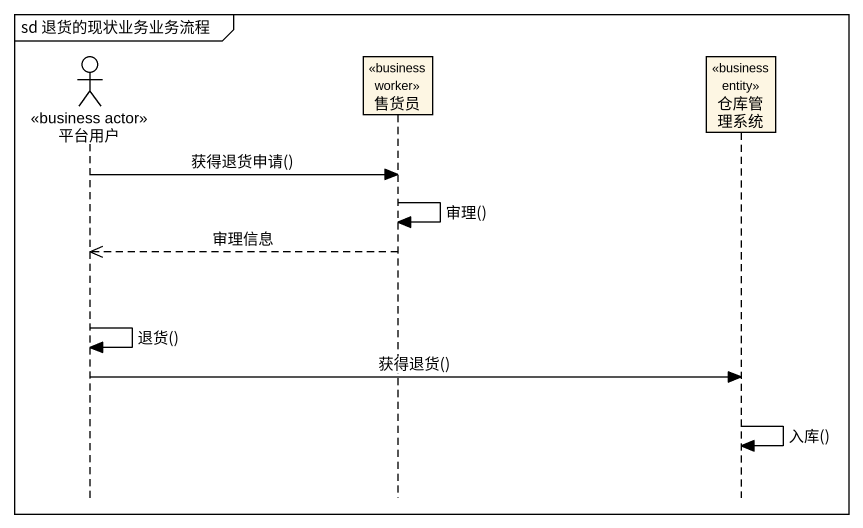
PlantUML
@startuml
mainframe sd 退货的现状业务业务流程
hide footbox
actor 平台用户 <<business actor>>
participant 售货员 <<business worker>>
participant 仓库管理系统 <<business entity>>

平台用户 -> 售货员 : 获得退货申请()
售货员 -> 售货员 : 审理()
售货员 -->> 平台用户 : 审理信息
平台用户 -> 平台用户 : 退货()
平台用户 -> 仓库管理系统 : 获得退货()
仓库管理系统 -> 仓库管理系统 : 入库()
@enduml
